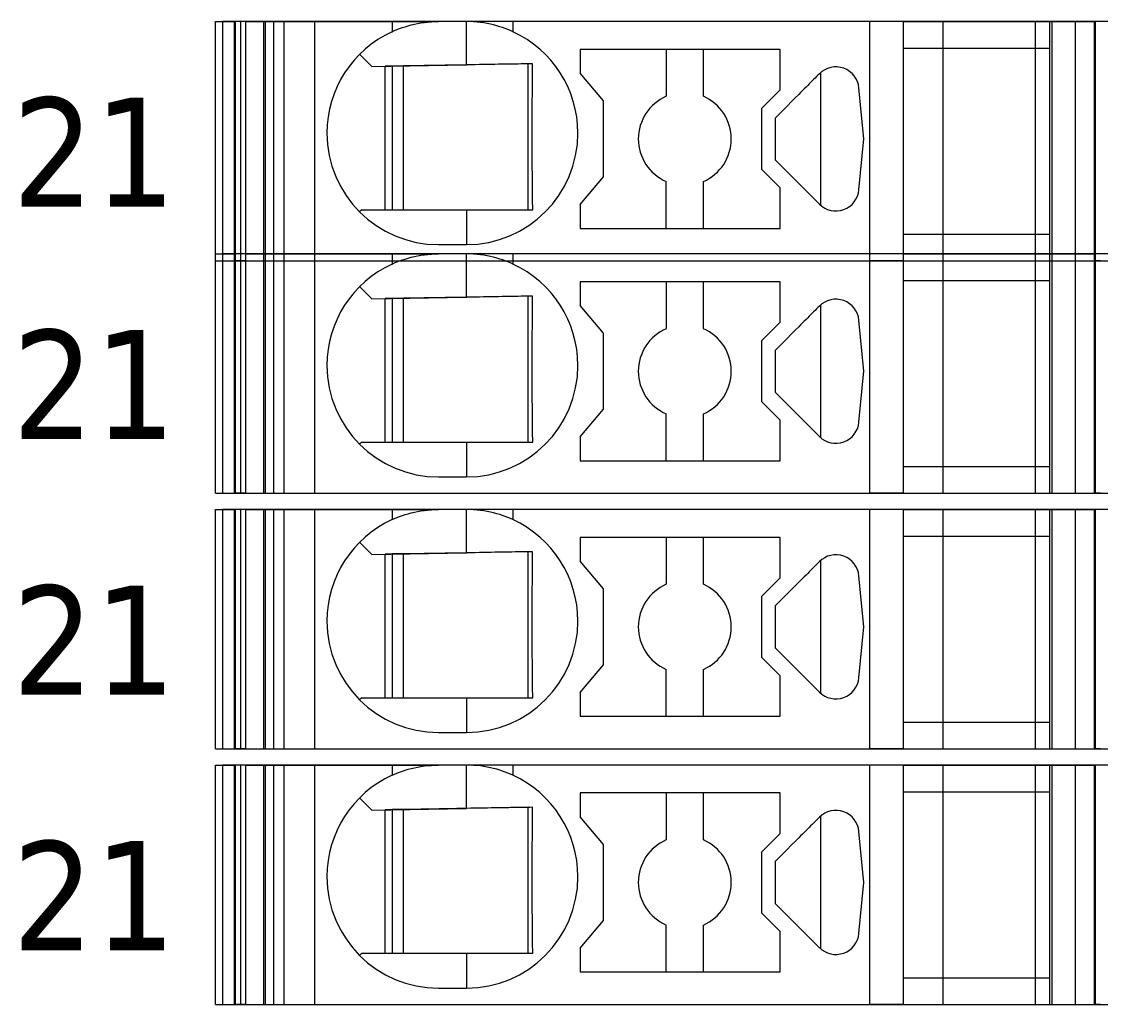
# Model space of a CAD drawing. Header units: millimetres. Extents: x 0 to 1680, y 0 to 1188.
# Drawn here: x 836.68 to 859.89, y 385.35 to 406.5 of the extents above; entities that cross this region are included whole.
import ezdxf
from ezdxf.enums import TextEntityAlignment as Align

# ---------------------------------------------------------------- set-up
doc = ezdxf.new("R2010")
doc.units = ezdxf.units.MM
for name, color, linetype, lineweight in [('EPLAN309', 5, 'Continuous', 5), ('EPLAN493', 5, 'Continuous', 5), ('MAIN-1', 7, 'Continuous', 5), ('MAIN-2', 7, 'Continuous', 5)]:
    doc.layers.add(name, color=color, linetype=linetype, lineweight=lineweight)
doc.styles.add('Tahoma', font='')
doc.styles.get('Tahoma').set_extended_font_data('Tahoma')

# ---------------------------------------------------------------- blocks, each defined once
blk = doc.blocks.new('EPLSYM_LibrarySPECIAL_Symbol12_Variant0_Placement8')
at = {"layer": 'EPLAN309', "lineweight": 13, "ltscale": 16}
blk.add_lwpolyline([(0, -5.15), (68.15, -5.15), (68.15, 0), (0, 0)], close=True, dxfattribs=at)
at = {"layer": 'EPLAN493', "color": 5, "style": 'Tahoma'}
blk.add_attdef('17_20450', text='', height=2.3478, dxfattribs=at).set_placement((0, -21.83478), align=Align.MIDDLE_RIGHT)
blk = doc.blocks.new('EPLSYM_LibrarySPECIAL_Symbol12_Variant0_Placement8_1')
at = {"layer": 'EPLAN309', "lineweight": 13, "ltscale": 16}
blk.add_lwpolyline([(0, -5.15), (68.15, -5.15), (68.15, 0), (0, 0)], close=True, dxfattribs=at)
at = {"layer": 'EPLAN493', "color": 5, "style": 'Tahoma'}
blk.add_attdef('17_20450', text='', height=2.3478, dxfattribs=at).set_placement((0, -21.83478), align=Align.MIDDLE_RIGHT)
blk = doc.blocks.new('EPLSYM_LibrarySPECIAL_Symbol12_Variant0_Placement8_2')
at = {"layer": 'EPLAN309', "lineweight": 13, "ltscale": 16}
blk.add_lwpolyline([(0, -5.15), (68.15, -5.15), (68.15, 0), (0, 0)], close=True, dxfattribs=at)
at = {"layer": 'EPLAN493', "color": 5, "style": 'Tahoma'}
blk.add_attdef('17_20450', text='', height=2.3478, dxfattribs=at).set_placement((0, -21.83478), align=Align.MIDDLE_RIGHT)
blk = doc.blocks.new('EPLSYM_LibrarySPECIAL_Symbol12_Variant0_Placement8_30')
at = {"layer": 'EPLAN309', "lineweight": 13, "ltscale": 16}
blk.add_lwpolyline([(0, -5.15), (68.15, -5.15), (68.15, 0), (0, 0)], close=True, dxfattribs=at)
at = {"layer": 'EPLAN493', "color": 5, "style": 'Tahoma'}
blk.add_attdef('17_20450', text='', height=2.3478, dxfattribs=at).set_placement((0, -21.83478), align=Align.MIDDLE_RIGHT)

msp = doc.modelspace()

# ---------------------------------------------------------------- linework, layer by layer
at = {"layer": 'MAIN-1'}
for p, q in [((840.85, 406.5), (841.284, 406.5)), ((840.85, 401.35), (840.85, 406.5)), ((841.393, 406.5), (841.284, 406.5)), ((841.284, 401.35), (841.284, 406.5)), ((841.501, 406.5), (841.393, 406.5)), ((841.393, 401.35), (841.393, 406.5)), ((841.501, 406.5), (844.65, 406.5)), ((841.501, 401.35), (841.501, 406.5)), ((844.65, 406.5), (845.65, 406.5)), ((844.65, 406.5), (844.65, 406.282)), ((845.421, 406.489), (845.497, 406.495)), ((845.497, 406.495), (845.573, 406.499)), ((845.573, 406.499), (845.65, 406.5)), ((846.25, 406.5), (845.65, 406.5)), ((846.327, 406.499), (846.25, 406.5)), ((847.25, 406.5), (846.25, 406.5)), ((846.25, 405.568), (846.25, 406.5)), ((846.403, 406.495), (846.327, 406.499)), ((846.479, 406.489), (846.403, 406.495)), ((854.932, 406.5), (847.25, 406.5)), ((847.25, 406.5), (847.25, 406.282)), ((855.65, 406.5), (854.932, 406.5)), ((854.932, 401.35), (854.932, 406.5)), ((855.65, 406.5), (858.8, 406.5)), ((855.65, 406.5), (855.65, 401.35)), ((858.8, 406.5), (859.35, 406.5)), ((858.8, 406.5), (858.8, 401.35)), ((859.35, 406.5), (859.784, 406.5)), ((859.35, 406.5), (859.35, 401.35)), ((859.893, 406.5), (859.784, 406.5)), ((859.784, 401.35), (859.784, 406.5)), ((844.65, 406.282), (844.702, 406.305)), ((844.702, 406.305), (844.756, 406.327)), ((844.756, 406.327), (844.813, 406.349)), ((844.813, 406.349), (844.872, 406.37)), ((844.872, 406.37), (844.933, 406.39)), ((844.933, 406.39), (844.997, 406.409)), ((844.997, 406.409), (845.063, 406.427)), ((845.063, 406.427), (845.131, 406.443)), ((845.131, 406.443), (845.201, 406.458)), ((845.201, 406.458), (845.272, 406.47)), ((845.272, 406.47), (845.346, 406.481)), ((845.346, 406.481), (845.421, 406.489)), ((846.554, 406.481), (846.479, 406.489)), ((846.628, 406.47), (846.554, 406.481)), ((846.699, 406.458), (846.628, 406.47)), ((846.769, 406.443), (846.699, 406.458)), ((846.837, 406.427), (846.769, 406.443)), ((846.903, 406.409), (846.837, 406.427)), ((846.967, 406.39), (846.903, 406.409)), ((847.028, 406.37), (846.967, 406.39)), ((847.087, 406.349), (847.028, 406.37)), ((847.144, 406.327), (847.087, 406.349)), ((847.198, 406.305), (847.144, 406.327)), ((847.25, 406.282), (847.198, 406.305)), ((843.953, 405.797), (844.217, 405.533)), ((848.7, 405.9), (848.7, 405.389)), ((853, 405.9), (848.7, 405.9)), ((850.55, 405.9), (850.55, 404.892)), ((851.35, 404.892), (851.35, 405.9)), ((853, 405.029), (853, 405.9)), ((855.65, 405.925), (858.8, 405.925)), ((844.217, 405.533), (846.25, 405.568)), ((846.345, 405.57), (846.25, 405.568)), ((846.438, 405.571), (846.345, 405.57)), ((846.53, 405.573), (846.438, 405.571)), ((846.618, 405.575), (846.53, 405.573)), ((846.703, 405.576), (846.618, 405.575)), ((846.786, 405.577), (846.703, 405.576)), ((846.865, 405.579), (846.786, 405.577)), ((846.943, 405.58), (846.865, 405.579)), ((847.017, 405.581), (846.943, 405.58)), ((847.09, 405.582), (847.017, 405.581)), ((847.16, 405.584), (847.09, 405.582)), ((847.229, 405.585), (847.16, 405.584)), ((847.297, 405.586), (847.229, 405.585)), ((847.363, 405.587), (847.297, 405.586)), ((847.428, 405.588), (847.363, 405.587)), ((847.491, 405.589), (847.428, 405.588)), ((847.554, 405.59), (847.491, 405.589)), ((847.615, 405.591), (847.554, 405.59)), ((847.579, 402.45), (847.579, 405.591)), ((847.676, 405.592), (847.615, 405.591)), ((847.676, 405.522), (847.676, 405.592)), ((844.5, 402.45), (844.5, 405.538)), ((844.65, 405.54), (844.65, 402.45)), ((844.9, 402.45), (844.9, 405.545)), ((847.673, 405.303), (847.674, 405.377)), ((847.674, 405.377), (847.675, 405.45)), ((847.675, 405.45), (847.676, 405.522)), ((849.2, 404.793), (848.7, 405.389)), ((853.815, 405.347), (853.784, 405.316)), ((853.846, 405.379), (853.815, 405.347)), ((853.867, 405.398), (853.867, 402.552)), ((847.671, 405.07), (847.672, 405.149)), ((847.672, 405.149), (847.673, 405.227)), ((847.673, 405.227), (847.673, 405.303)), ((853.594, 405.126), (853.558, 405.09)), ((853.627, 405.159), (853.594, 405.126)), ((853.658, 405.191), (853.627, 405.159)), ((853.69, 405.222), (853.658, 405.191)), ((853.721, 405.253), (853.69, 405.222)), ((853.752, 405.285), (853.721, 405.253)), ((853.784, 405.316), (853.752, 405.285)), ((847.669, 404.817), (847.67, 404.904)), ((847.67, 404.988), (847.671, 405.07)), ((847.67, 404.904), (847.67, 404.988)), ((852.6, 404.629), (853, 405.029)), ((853.402, 404.934), (853.323, 404.856)), ((853.443, 404.975), (853.402, 404.934)), ((853.483, 405.015), (853.443, 404.975)), ((853.521, 405.053), (853.483, 405.015)), ((853.558, 405.09), (853.521, 405.053)), ((854.802, 403.975), (854.698, 405.072)), ((847.668, 404.632), (847.669, 404.726)), ((847.669, 404.726), (847.669, 404.817)), ((849.2, 403.157), (849.2, 404.793)), ((853.158, 404.69), (853.072, 404.604)), ((853.242, 404.774), (853.158, 404.69)), ((853.323, 404.856), (853.242, 404.774)), ((847.667, 404.431), (847.668, 404.534)), ((847.667, 404.324), (847.667, 404.431)), ((847.668, 404.534), (847.668, 404.632)), ((852.6, 404.629), (852.6, 403.321)), ((852.986, 404.518), (852.9, 404.432)), ((852.9, 404.302), (852.9, 404.432)), ((853.072, 404.604), (852.986, 404.518)), ((847.667, 404.213), (847.667, 404.324)), ((847.667, 404.1), (847.667, 404.213)), ((852.9, 404.171), (852.9, 404.302)), ((847.667, 403.979), (847.667, 404.1)), ((847.667, 403.861), (847.667, 403.979)), ((852.9, 404.04), (852.9, 404.171)), ((852.9, 403.91), (852.9, 404.04)), ((854.698, 402.878), (854.802, 403.975)), ((847.667, 403.747), (847.667, 403.861)), ((847.668, 403.638), (847.667, 403.747)), ((852.9, 403.779), (852.9, 403.91)), ((852.9, 403.648), (852.9, 403.779)), ((847.668, 403.534), (847.668, 403.638)), ((847.669, 403.434), (847.668, 403.534)), ((852.9, 403.518), (852.9, 403.648)), ((852.9, 403.518), (853.846, 402.571)), ((847.669, 403.339), (847.669, 403.434)), ((847.67, 403.248), (847.669, 403.339)), ((847.671, 403.159), (847.67, 403.248)), ((853, 402.921), (852.6, 403.321)), ((847.672, 403.073), (847.671, 403.159)), ((847.672, 402.99), (847.672, 403.073)), ((848.7, 402.561), (849.2, 403.157)), ((850.55, 402.05), (850.55, 403.058)), ((851.35, 402.05), (851.35, 403.058)), ((847.673, 402.908), (847.672, 402.99)), ((847.674, 402.829), (847.673, 402.908)), ((847.675, 402.75), (847.674, 402.829)), ((853, 402.05), (853, 402.921)), ((847.676, 402.674), (847.675, 402.75)), ((847.676, 402.598), (847.676, 402.674)), ((847.677, 402.524), (847.676, 402.598)), ((848.7, 402.561), (848.7, 402.05)), ((844, 402.45), (843.953, 402.403)), ((844, 402.45), (846.25, 402.45)), ((846.25, 402.45), (846.342, 402.45)), ((846.25, 402.45), (846.25, 401.7)), ((846.342, 402.45), (846.433, 402.45)), ((846.433, 402.45), (846.523, 402.45)), ((846.523, 402.45), (846.61, 402.45)), ((846.61, 402.45), (846.695, 402.45)), ((846.695, 402.45), (846.778, 402.45)), ((846.778, 402.45), (846.858, 402.45)), ((846.858, 402.45), (846.936, 402.45)), ((846.936, 402.45), (847.011, 402.45)), ((847.011, 402.45), (847.085, 402.45)), ((847.085, 402.45), (847.157, 402.45)), ((847.157, 402.45), (847.226, 402.45)), ((847.226, 402.45), (847.295, 402.45)), ((847.295, 402.45), (847.361, 402.45)), ((847.361, 402.45), (847.427, 402.45)), ((847.427, 402.45), (847.491, 402.45)), ((847.491, 402.45), (847.555, 402.45)), ((847.555, 402.45), (847.617, 402.45)), ((847.617, 402.45), (847.678, 402.45)), ((847.678, 402.45), (847.677, 402.524)), ((848.7, 402.05), (853, 402.05)), ((855.65, 401.925), (858.8, 401.925)), ((845.65, 401.7), (846.25, 401.7)), ((840.85, 401.5), (841.284, 401.5)), ((840.85, 396.35), (840.85, 401.5)), ((841.393, 401.5), (841.284, 401.5)), ((841.284, 396.35), (841.284, 401.5)), ((841.501, 401.5), (841.393, 401.5)), ((841.393, 396.35), (841.393, 401.5)), ((841.501, 401.5), (844.65, 401.5)), ((841.501, 396.35), (841.501, 401.5)), ((844.65, 401.5), (845.65, 401.5)), ((844.65, 401.5), (844.65, 401.282)), ((844.872, 401.37), (844.933, 401.39)), ((844.933, 401.39), (844.997, 401.409)), ((844.997, 401.409), (845.063, 401.427)), ((845.063, 401.427), (845.131, 401.443)), ((845.131, 401.443), (845.201, 401.458)), ((845.201, 401.458), (845.272, 401.47)), ((845.272, 401.47), (845.346, 401.481)), ((845.346, 401.481), (845.421, 401.489)), ((845.421, 401.489), (845.497, 401.495)), ((845.497, 401.495), (845.573, 401.499)), ((845.573, 401.499), (845.65, 401.5)), ((846.25, 401.5), (845.65, 401.5)), ((846.327, 401.499), (846.25, 401.5)), ((847.25, 401.5), (846.25, 401.5)), ((846.25, 400.568), (846.25, 401.5)), ((846.403, 401.495), (846.327, 401.499)), ((846.479, 401.489), (846.403, 401.495)), ((846.554, 401.481), (846.479, 401.489)), ((846.628, 401.47), (846.554, 401.481)), ((846.699, 401.458), (846.628, 401.47)), ((846.769, 401.443), (846.699, 401.458)), ((846.837, 401.427), (846.769, 401.443)), ((846.903, 401.409), (846.837, 401.427)), ((846.967, 401.39), (846.903, 401.409)), ((847.028, 401.37), (846.967, 401.39)), ((854.932, 401.5), (847.25, 401.5)), ((847.25, 401.5), (847.25, 401.282)), ((855.65, 401.5), (854.932, 401.5)), ((854.932, 396.35), (854.932, 401.5)), ((855.65, 401.5), (858.8, 401.5)), ((855.65, 401.5), (855.65, 396.35)), ((858.8, 401.5), (859.35, 401.5)), ((858.8, 401.5), (858.8, 396.35)), ((859.35, 401.5), (859.784, 401.5)), ((859.35, 401.5), (859.35, 396.35)), ((859.893, 401.5), (859.784, 401.5)), ((859.784, 396.35), (859.784, 401.5)), ((840.85, 401.35), (841.284, 401.35)), ((841.393, 401.35), (841.284, 401.35)), ((841.501, 401.35), (841.393, 401.35)), ((841.501, 401.35), (854.932, 401.35)), ((844.65, 401.282), (844.702, 401.305)), ((844.702, 401.305), (844.756, 401.327)), ((844.756, 401.327), (844.813, 401.349)), ((844.813, 401.349), (844.872, 401.37)), ((847.087, 401.349), (847.028, 401.37)), ((847.144, 401.327), (847.087, 401.349)), ((847.198, 401.305), (847.144, 401.327)), ((847.25, 401.282), (847.198, 401.305)), ((855.65, 401.35), (854.932, 401.35)), ((855.65, 401.35), (858.8, 401.35)), ((858.8, 401.35), (859.35, 401.35)), ((859.35, 401.35), (859.784, 401.35)), ((859.893, 401.35), (859.784, 401.35)), ((855.65, 400.925), (858.8, 400.925)), ((843.953, 400.797), (844.217, 400.533)), ((848.7, 400.9), (848.7, 400.389)), ((853, 400.9), (848.7, 400.9)), ((850.55, 400.9), (850.55, 399.892)), ((851.35, 399.892), (851.35, 400.9)), ((853, 400.029), (853, 400.9)), ((844.217, 400.533), (846.25, 400.568)), ((844.5, 397.45), (844.5, 400.538)), ((844.65, 400.54), (844.65, 397.45)), ((844.9, 397.45), (844.9, 400.545)), ((846.345, 400.57), (846.25, 400.568)), ((846.438, 400.571), (846.345, 400.57)), ((846.53, 400.573), (846.438, 400.571)), ((846.618, 400.575), (846.53, 400.573)), ((846.703, 400.576), (846.618, 400.575)), ((846.786, 400.577), (846.703, 400.576)), ((846.865, 400.579), (846.786, 400.577)), ((846.943, 400.58), (846.865, 400.579)), ((847.017, 400.581), (846.943, 400.58)), ((847.09, 400.582), (847.017, 400.581)), ((847.16, 400.584), (847.09, 400.582)), ((847.229, 400.585), (847.16, 400.584)), ((847.297, 400.586), (847.229, 400.585)), ((847.363, 400.587), (847.297, 400.586)), ((847.428, 400.588), (847.363, 400.587)), ((847.491, 400.589), (847.428, 400.588)), ((847.554, 400.59), (847.491, 400.589)), ((847.615, 400.591), (847.554, 400.59)), ((847.579, 397.45), (847.579, 400.591)), ((847.676, 400.592), (847.615, 400.591)), ((847.675, 400.45), (847.676, 400.522)), ((847.676, 400.522), (847.676, 400.592)), ((847.672, 400.149), (847.673, 400.227)), ((847.673, 400.303), (847.674, 400.377)), ((847.673, 400.227), (847.673, 400.303)), ((847.674, 400.377), (847.675, 400.45)), ((849.2, 399.793), (848.7, 400.389)), ((853.721, 400.253), (853.69, 400.222)), ((853.752, 400.285), (853.721, 400.253)), ((853.784, 400.316), (853.752, 400.285)), ((853.815, 400.347), (853.784, 400.316)), ((853.846, 400.379), (853.815, 400.347)), ((853.867, 400.398), (853.867, 397.552)), ((847.67, 399.988), (847.671, 400.07)), ((847.671, 400.07), (847.672, 400.149)), ((852.6, 399.629), (853, 400.029)), ((853.483, 400.015), (853.443, 399.975)), ((853.521, 400.053), (853.483, 400.015)), ((853.558, 400.09), (853.521, 400.053)), ((853.594, 400.126), (853.558, 400.09)), ((853.627, 400.159), (853.594, 400.126)), ((853.658, 400.191), (853.627, 400.159)), ((853.69, 400.222), (853.658, 400.191)), ((854.802, 398.975), (854.698, 400.072)), ((847.669, 399.817), (847.67, 399.904)), ((847.669, 399.726), (847.669, 399.817)), ((847.67, 399.904), (847.67, 399.988)), ((849.2, 398.157), (849.2, 399.793)), ((853.242, 399.774), (853.158, 399.69)), ((853.323, 399.856), (853.242, 399.774)), ((853.402, 399.934), (853.323, 399.856)), ((853.443, 399.975), (853.402, 399.934)), ((847.667, 399.431), (847.668, 399.534)), ((847.668, 399.632), (847.669, 399.726)), ((847.668, 399.534), (847.668, 399.632)), ((852.6, 399.629), (852.6, 398.321)), ((853.072, 399.604), (852.986, 399.518)), ((853.158, 399.69), (853.072, 399.604)), ((847.667, 399.324), (847.667, 399.431)), ((847.667, 399.213), (847.667, 399.324)), ((852.986, 399.518), (852.9, 399.432)), ((852.9, 399.302), (852.9, 399.432)), ((852.9, 399.171), (852.9, 399.302)), ((847.667, 399.1), (847.667, 399.213)), ((847.667, 398.979), (847.667, 399.1)), ((852.9, 399.04), (852.9, 399.171)), ((847.667, 398.861), (847.667, 398.979)), ((847.667, 398.747), (847.667, 398.861)), ((852.9, 398.91), (852.9, 399.04)), ((852.9, 398.779), (852.9, 398.91)), ((854.698, 397.878), (854.802, 398.975)), ((847.668, 398.638), (847.667, 398.747)), ((847.668, 398.534), (847.668, 398.638)), ((852.9, 398.648), (852.9, 398.779)), ((852.9, 398.518), (852.9, 398.648)), ((847.669, 398.434), (847.668, 398.534)), ((847.669, 398.339), (847.669, 398.434)), ((852.9, 398.518), (853.846, 397.571)), ((847.67, 398.248), (847.669, 398.339)), ((847.671, 398.159), (847.67, 398.248)), ((847.672, 398.073), (847.671, 398.159)), ((848.7, 397.561), (849.2, 398.157)), ((853, 397.921), (852.6, 398.321)), ((847.672, 397.99), (847.672, 398.073)), ((847.673, 397.908), (847.672, 397.99)), ((847.674, 397.829), (847.673, 397.908)), ((850.55, 397.05), (850.55, 398.058)), ((851.35, 397.05), (851.35, 398.058)), ((853, 397.05), (853, 397.921)), ((847.675, 397.75), (847.674, 397.829)), ((847.676, 397.674), (847.675, 397.75)), ((847.676, 397.598), (847.676, 397.674)), ((844, 397.45), (843.953, 397.403)), ((844, 397.45), (846.25, 397.45)), ((846.25, 397.45), (846.342, 397.45)), ((846.25, 397.45), (846.25, 396.7)), ((846.342, 397.45), (846.433, 397.45)), ((846.433, 397.45), (846.523, 397.45)), ((846.523, 397.45), (846.61, 397.45)), ((846.61, 397.45), (846.695, 397.45)), ((846.695, 397.45), (846.778, 397.45)), ((846.778, 397.45), (846.858, 397.45)), ((846.858, 397.45), (846.936, 397.45)), ((846.936, 397.45), (847.011, 397.45)), ((847.011, 397.45), (847.085, 397.45)), ((847.085, 397.45), (847.157, 397.45)), ((847.157, 397.45), (847.226, 397.45)), ((847.226, 397.45), (847.295, 397.45)), ((847.295, 397.45), (847.361, 397.45)), ((847.361, 397.45), (847.427, 397.45)), ((847.427, 397.45), (847.491, 397.45)), ((847.491, 397.45), (847.555, 397.45)), ((847.555, 397.45), (847.617, 397.45)), ((847.617, 397.45), (847.678, 397.45)), ((847.677, 397.524), (847.676, 397.598)), ((847.678, 397.45), (847.677, 397.524)), ((848.7, 397.561), (848.7, 397.05)), ((848.7, 397.05), (853, 397.05)), ((855.65, 396.925), (858.8, 396.925)), ((845.65, 396.7), (846.25, 396.7)), ((840.85, 396.35), (841.284, 396.35)), ((841.393, 396.35), (841.284, 396.35)), ((841.501, 396.35), (841.393, 396.35)), ((841.501, 396.35), (854.932, 396.35)), ((855.65, 396.35), (854.932, 396.35)), ((855.65, 396.35), (858.8, 396.35)), ((858.8, 396.35), (859.35, 396.35)), ((859.35, 396.35), (859.784, 396.35)), ((859.893, 396.35), (859.784, 396.35)), ((840.85, 396), (841.284, 396)), ((840.85, 390.85), (840.85, 396)), ((841.393, 396), (841.284, 396)), ((841.284, 390.85), (841.284, 396)), ((841.501, 396), (841.393, 396)), ((841.393, 390.85), (841.393, 396)), ((841.501, 396), (844.65, 396)), ((841.501, 390.85), (841.501, 396)), ((844.65, 396), (845.65, 396)), ((844.65, 396), (844.65, 395.782)), ((844.702, 395.805), (844.756, 395.827)), ((844.756, 395.827), (844.813, 395.849)), ((844.813, 395.849), (844.872, 395.87)), ((844.872, 395.87), (844.933, 395.89)), ((844.933, 395.89), (844.997, 395.909)), ((844.997, 395.909), (845.063, 395.927)), ((845.063, 395.927), (845.131, 395.943)), ((845.131, 395.943), (845.201, 395.958)), ((845.201, 395.958), (845.272, 395.97)), ((845.272, 395.97), (845.346, 395.981)), ((845.346, 395.981), (845.421, 395.989)), ((845.421, 395.989), (845.497, 395.995)), ((845.497, 395.995), (845.573, 395.999)), ((845.573, 395.999), (845.65, 396)), ((846.25, 396), (845.65, 396)), ((846.327, 395.999), (846.25, 396)), ((847.25, 396), (846.25, 396)), ((846.25, 395.068), (846.25, 396)), ((846.403, 395.995), (846.327, 395.999)), ((846.479, 395.989), (846.403, 395.995)), ((846.554, 395.981), (846.479, 395.989)), ((846.628, 395.97), (846.554, 395.981)), ((846.699, 395.958), (846.628, 395.97)), ((846.769, 395.943), (846.699, 395.958)), ((846.837, 395.927), (846.769, 395.943)), ((846.903, 395.909), (846.837, 395.927)), ((846.967, 395.89), (846.903, 395.909)), ((847.028, 395.87), (846.967, 395.89)), ((847.087, 395.849), (847.028, 395.87)), ((847.144, 395.827), (847.087, 395.849)), ((847.198, 395.805), (847.144, 395.827)), ((854.932, 396), (847.25, 396)), ((847.25, 396), (847.25, 395.782)), ((855.65, 396), (854.932, 396)), ((854.932, 390.85), (854.932, 396)), ((855.65, 396), (858.8, 396)), ((855.65, 396), (855.65, 390.85)), ((858.8, 396), (859.35, 396)), ((858.8, 396), (858.8, 390.85)), ((859.35, 396), (859.784, 396)), ((859.35, 396), (859.35, 390.85)), ((859.893, 396), (859.784, 396)), ((859.784, 390.85), (859.784, 396)), ((844.65, 395.782), (844.702, 395.805)), ((847.25, 395.782), (847.198, 395.805)), ((848.7, 395.4), (848.7, 394.889)), ((853, 395.4), (848.7, 395.4)), ((850.55, 395.4), (850.55, 394.392)), ((851.35, 394.392), (851.35, 395.4)), ((853, 394.529), (853, 395.4)), ((855.65, 395.425), (858.8, 395.425)), ((843.953, 395.297), (844.217, 395.033)), ((844.217, 395.033), (846.25, 395.068)), ((844.5, 391.95), (844.5, 395.038)), ((844.65, 395.04), (844.65, 391.95)), ((844.9, 391.95), (844.9, 395.045)), ((846.345, 395.07), (846.25, 395.068)), ((846.438, 395.071), (846.345, 395.07)), ((846.53, 395.073), (846.438, 395.071)), ((846.618, 395.075), (846.53, 395.073)), ((846.703, 395.076), (846.618, 395.075)), ((846.786, 395.077), (846.703, 395.076)), ((846.865, 395.079), (846.786, 395.077)), ((846.943, 395.08), (846.865, 395.079)), ((847.017, 395.081), (846.943, 395.08)), ((847.09, 395.082), (847.017, 395.081)), ((847.16, 395.084), (847.09, 395.082)), ((847.229, 395.085), (847.16, 395.084)), ((847.297, 395.086), (847.229, 395.085)), ((847.363, 395.087), (847.297, 395.086)), ((847.428, 395.088), (847.363, 395.087)), ((847.491, 395.089), (847.428, 395.088)), ((847.554, 395.09), (847.491, 395.089)), ((847.615, 395.091), (847.554, 395.09)), ((847.579, 391.95), (847.579, 395.091)), ((847.676, 395.092), (847.615, 395.091)), ((847.674, 394.877), (847.675, 394.95)), ((847.675, 394.95), (847.676, 395.022)), ((847.676, 395.022), (847.676, 395.092)), ((849.2, 394.293), (848.7, 394.889)), ((853.867, 394.898), (853.867, 392.052)), ((847.672, 394.649), (847.673, 394.727)), ((847.673, 394.803), (847.674, 394.877)), ((847.673, 394.727), (847.673, 394.803)), ((853.627, 394.659), (853.594, 394.626)), ((853.658, 394.691), (853.627, 394.659)), ((853.69, 394.722), (853.658, 394.691)), ((853.721, 394.753), (853.69, 394.722)), ((853.752, 394.785), (853.721, 394.753)), ((853.784, 394.816), (853.752, 394.785)), ((853.815, 394.847), (853.784, 394.816)), ((853.846, 394.879), (853.815, 394.847)), ((847.67, 394.488), (847.671, 394.57)), ((847.67, 394.404), (847.67, 394.488)), ((847.671, 394.57), (847.672, 394.649)), ((852.6, 394.129), (853, 394.529)), ((853.402, 394.434), (853.323, 394.356)), ((853.443, 394.475), (853.402, 394.434)), ((853.483, 394.515), (853.443, 394.475)), ((853.521, 394.553), (853.483, 394.515)), ((853.558, 394.59), (853.521, 394.553)), ((853.594, 394.626), (853.558, 394.59)), ((854.802, 393.475), (854.698, 394.572)), ((847.668, 394.132), (847.669, 394.226)), ((847.669, 394.317), (847.67, 394.404)), ((847.669, 394.226), (847.669, 394.317)), ((849.2, 392.657), (849.2, 394.293)), ((853.158, 394.19), (853.072, 394.104)), ((853.242, 394.274), (853.158, 394.19)), ((853.323, 394.356), (853.242, 394.274)), ((847.667, 393.931), (847.668, 394.034)), ((847.668, 394.034), (847.668, 394.132)), ((852.6, 394.129), (852.6, 392.821)), ((852.986, 394.018), (852.9, 393.932)), ((853.072, 394.104), (852.986, 394.018)), ((847.667, 393.824), (847.667, 393.931)), ((847.667, 393.713), (847.667, 393.824)), ((852.9, 393.802), (852.9, 393.932)), ((852.9, 393.671), (852.9, 393.802)), ((847.667, 393.6), (847.667, 393.713)), ((847.667, 393.479), (847.667, 393.6)), ((852.9, 393.54), (852.9, 393.671)), ((852.9, 393.41), (852.9, 393.54)), ((847.667, 393.361), (847.667, 393.479)), ((847.667, 393.247), (847.667, 393.361)), ((852.9, 393.279), (852.9, 393.41)), ((852.9, 393.148), (852.9, 393.279)), ((854.698, 392.378), (854.802, 393.475)), ((847.668, 393.138), (847.667, 393.247)), ((847.668, 393.034), (847.668, 393.138)), ((847.669, 392.934), (847.668, 393.034)), ((852.9, 393.018), (852.9, 393.148)), ((847.669, 392.839), (847.669, 392.934)), ((847.67, 392.748), (847.669, 392.839)), ((853, 392.421), (852.6, 392.821)), ((852.9, 393.018), (853.846, 392.071)), ((847.671, 392.659), (847.67, 392.748)), ((847.672, 392.573), (847.671, 392.659)), ((847.672, 392.49), (847.672, 392.573)), ((848.7, 392.061), (849.2, 392.657)), ((847.673, 392.408), (847.672, 392.49)), ((847.674, 392.329), (847.673, 392.408)), ((850.55, 391.55), (850.55, 392.558)), ((851.35, 391.55), (851.35, 392.558)), ((853, 391.55), (853, 392.421)), ((847.675, 392.25), (847.674, 392.329)), ((847.676, 392.174), (847.675, 392.25)), ((847.676, 392.098), (847.676, 392.174)), ((844, 391.95), (843.953, 391.903)), ((844, 391.95), (846.25, 391.95)), ((846.25, 391.95), (846.342, 391.95)), ((846.25, 391.95), (846.25, 391.2)), ((846.342, 391.95), (846.433, 391.95)), ((846.433, 391.95), (846.523, 391.95)), ((846.523, 391.95), (846.61, 391.95)), ((846.61, 391.95), (846.695, 391.95)), ((846.695, 391.95), (846.778, 391.95)), ((846.778, 391.95), (846.858, 391.95)), ((846.858, 391.95), (846.936, 391.95)), ((846.936, 391.95), (847.011, 391.95)), ((847.011, 391.95), (847.085, 391.95)), ((847.085, 391.95), (847.157, 391.95)), ((847.157, 391.95), (847.226, 391.95)), ((847.226, 391.95), (847.295, 391.95)), ((847.295, 391.95), (847.361, 391.95)), ((847.361, 391.95), (847.427, 391.95)), ((847.427, 391.95), (847.491, 391.95)), ((847.491, 391.95), (847.555, 391.95)), ((847.555, 391.95), (847.617, 391.95)), ((847.617, 391.95), (847.678, 391.95)), ((847.677, 392.024), (847.676, 392.098)), ((847.678, 391.95), (847.677, 392.024)), ((848.7, 392.061), (848.7, 391.55)), ((848.7, 391.55), (853, 391.55)), ((855.65, 391.425), (858.8, 391.425)), ((845.65, 391.2), (846.25, 391.2)), ((840.85, 390.85), (841.284, 390.85)), ((841.393, 390.85), (841.284, 390.85)), ((841.501, 390.85), (841.393, 390.85)), ((841.501, 390.85), (854.932, 390.85)), ((855.65, 390.85), (854.932, 390.85)), ((855.65, 390.85), (858.8, 390.85)), ((858.8, 390.85), (859.35, 390.85)), ((859.35, 390.85), (859.784, 390.85)), ((859.893, 390.85), (859.784, 390.85)), ((840.85, 390.5), (841.284, 390.5)), ((840.85, 385.35), (840.85, 390.5)), ((841.393, 390.5), (841.284, 390.5)), ((841.284, 385.35), (841.284, 390.5)), ((841.501, 390.5), (841.393, 390.5)), ((841.393, 385.35), (841.393, 390.5)), ((841.501, 390.5), (844.65, 390.5)), ((841.501, 385.35), (841.501, 390.5)), ((844.65, 390.5), (845.65, 390.5)), ((844.65, 390.5), (844.65, 390.282)), ((845.272, 390.47), (845.346, 390.481)), ((845.346, 390.481), (845.421, 390.489)), ((845.421, 390.489), (845.497, 390.495)), ((845.497, 390.495), (845.573, 390.499)), ((845.573, 390.499), (845.65, 390.5)), ((846.25, 390.5), (845.65, 390.5)), ((846.327, 390.499), (846.25, 390.5)), ((847.25, 390.5), (846.25, 390.5)), ((846.25, 389.568), (846.25, 390.5)), ((846.403, 390.495), (846.327, 390.499)), ((846.479, 390.489), (846.403, 390.495)), ((846.554, 390.481), (846.479, 390.489)), ((846.628, 390.47), (846.554, 390.481)), ((854.932, 390.5), (847.25, 390.5)), ((847.25, 390.5), (847.25, 390.282)), ((855.65, 390.5), (854.932, 390.5)), ((854.932, 385.35), (854.932, 390.5)), ((855.65, 390.5), (858.8, 390.5)), ((855.65, 390.5), (855.65, 385.35)), ((858.8, 390.5), (859.35, 390.5)), ((858.8, 390.5), (858.8, 385.35)), ((859.35, 390.5), (859.784, 390.5)), ((859.35, 390.5), (859.35, 385.35)), ((859.893, 390.5), (859.784, 390.5)), ((859.784, 385.35), (859.784, 390.5)), ((844.65, 390.282), (844.702, 390.305)), ((844.702, 390.305), (844.756, 390.327)), ((844.756, 390.327), (844.813, 390.349)), ((844.813, 390.349), (844.872, 390.37)), ((844.872, 390.37), (844.933, 390.39)), ((844.933, 390.39), (844.997, 390.409)), ((844.997, 390.409), (845.063, 390.427)), ((845.063, 390.427), (845.131, 390.443)), ((845.131, 390.443), (845.201, 390.458)), ((845.201, 390.458), (845.272, 390.47)), ((846.699, 390.458), (846.628, 390.47)), ((846.769, 390.443), (846.699, 390.458)), ((846.837, 390.427), (846.769, 390.443)), ((846.903, 390.409), (846.837, 390.427)), ((846.967, 390.39), (846.903, 390.409)), ((847.028, 390.37), (846.967, 390.39)), ((847.087, 390.349), (847.028, 390.37)), ((847.144, 390.327), (847.087, 390.349)), ((847.198, 390.305), (847.144, 390.327)), ((847.25, 390.282), (847.198, 390.305)), ((843.953, 389.797), (844.217, 389.533)), ((848.7, 389.9), (848.7, 389.389)), ((853, 389.9), (848.7, 389.9)), ((850.55, 389.9), (850.55, 388.892)), ((851.35, 388.892), (851.35, 389.9)), ((853, 389.029), (853, 389.9)), ((855.65, 389.925), (858.8, 389.925)), ((844.217, 389.533), (846.25, 389.568)), ((846.345, 389.57), (846.25, 389.568)), ((846.438, 389.571), (846.345, 389.57)), ((846.53, 389.573), (846.438, 389.571)), ((846.618, 389.575), (846.53, 389.573)), ((846.703, 389.576), (846.618, 389.575)), ((846.786, 389.577), (846.703, 389.576)), ((846.865, 389.579), (846.786, 389.577)), ((846.943, 389.58), (846.865, 389.579)), ((847.017, 389.581), (846.943, 389.58)), ((847.09, 389.582), (847.017, 389.581)), ((847.16, 389.584), (847.09, 389.582)), ((847.229, 389.585), (847.16, 389.584)), ((847.297, 389.586), (847.229, 389.585)), ((847.363, 389.587), (847.297, 389.586)), ((847.428, 389.588), (847.363, 389.587)), ((847.491, 389.589), (847.428, 389.588)), ((847.554, 389.59), (847.491, 389.589)), ((847.615, 389.591), (847.554, 389.59)), ((847.579, 386.45), (847.579, 389.591)), ((847.676, 389.592), (847.615, 389.591)), ((847.676, 389.522), (847.676, 389.592)), ((844.5, 386.45), (844.5, 389.538)), ((844.65, 389.54), (844.65, 386.45)), ((844.9, 386.45), (844.9, 389.545)), ((847.673, 389.303), (847.674, 389.377)), ((847.674, 389.377), (847.675, 389.45)), ((847.675, 389.45), (847.676, 389.522)), ((849.2, 388.793), (848.7, 389.389)), ((853.784, 389.316), (853.752, 389.285)), ((853.815, 389.347), (853.784, 389.316)), ((853.846, 389.379), (853.815, 389.347)), ((853.867, 389.398), (853.867, 386.552)), ((847.671, 389.07), (847.672, 389.149)), ((847.672, 389.149), (847.673, 389.227)), ((847.673, 389.227), (847.673, 389.303)), ((853.558, 389.09), (853.521, 389.053)), ((853.594, 389.126), (853.558, 389.09)), ((853.627, 389.159), (853.594, 389.126)), ((853.658, 389.191), (853.627, 389.159)), ((853.69, 389.222), (853.658, 389.191)), ((853.721, 389.253), (853.69, 389.222)), ((853.752, 389.285), (853.721, 389.253)), ((847.669, 388.817), (847.67, 388.904)), ((847.67, 388.988), (847.671, 389.07)), ((847.67, 388.904), (847.67, 388.988)), ((852.6, 388.629), (853, 389.029)), ((853.323, 388.856), (853.242, 388.774)), ((853.402, 388.934), (853.323, 388.856)), ((853.443, 388.975), (853.402, 388.934)), ((853.483, 389.015), (853.443, 388.975)), ((853.521, 389.053), (853.483, 389.015)), ((854.802, 387.975), (854.698, 389.072)), ((847.668, 388.632), (847.669, 388.726)), ((847.668, 388.534), (847.668, 388.632)), ((847.669, 388.726), (847.669, 388.817)), ((849.2, 387.157), (849.2, 388.793)), ((852.6, 388.629), (852.6, 387.321)), ((853.158, 388.69), (853.072, 388.604)), ((853.242, 388.774), (853.158, 388.69)), ((847.667, 388.431), (847.668, 388.534)), ((847.667, 388.324), (847.667, 388.431)), ((852.986, 388.518), (852.9, 388.432)), ((852.9, 388.302), (852.9, 388.432)), ((853.072, 388.604), (852.986, 388.518)), ((847.667, 388.213), (847.667, 388.324)), ((847.667, 388.1), (847.667, 388.213)), ((852.9, 388.171), (852.9, 388.302)), ((852.9, 388.04), (852.9, 388.171)), ((847.667, 387.979), (847.667, 388.1)), ((847.667, 387.861), (847.667, 387.979)), ((852.9, 387.91), (852.9, 388.04)), ((854.698, 386.878), (854.802, 387.975)), ((847.667, 387.747), (847.667, 387.861)), ((847.668, 387.638), (847.667, 387.747)), ((852.9, 387.779), (852.9, 387.91)), ((852.9, 387.648), (852.9, 387.779)), ((847.668, 387.534), (847.668, 387.638)), ((847.669, 387.434), (847.668, 387.534)), ((852.9, 387.518), (852.9, 387.648)), ((852.9, 387.518), (853.846, 386.571)), ((847.669, 387.339), (847.669, 387.434)), ((847.67, 387.248), (847.669, 387.339)), ((847.671, 387.159), (847.67, 387.248)), ((853, 386.921), (852.6, 387.321)), ((847.672, 387.073), (847.671, 387.159)), ((847.672, 386.99), (847.672, 387.073)), ((848.7, 386.561), (849.2, 387.157)), ((850.55, 386.05), (850.55, 387.058)), ((851.35, 386.05), (851.35, 387.058)), ((847.673, 386.908), (847.672, 386.99)), ((847.674, 386.829), (847.673, 386.908)), ((847.675, 386.75), (847.674, 386.829)), ((853, 386.05), (853, 386.921)), ((847.676, 386.674), (847.675, 386.75)), ((847.676, 386.598), (847.676, 386.674)), ((847.677, 386.524), (847.676, 386.598)), ((848.7, 386.561), (848.7, 386.05)), ((844, 386.45), (843.953, 386.403)), ((844, 386.45), (846.25, 386.45)), ((846.25, 386.45), (846.342, 386.45)), ((846.25, 386.45), (846.25, 385.7)), ((846.342, 386.45), (846.433, 386.45)), ((846.433, 386.45), (846.523, 386.45)), ((846.523, 386.45), (846.61, 386.45)), ((846.61, 386.45), (846.695, 386.45)), ((846.695, 386.45), (846.778, 386.45)), ((846.778, 386.45), (846.858, 386.45)), ((846.858, 386.45), (846.936, 386.45)), ((846.936, 386.45), (847.011, 386.45)), ((847.011, 386.45), (847.085, 386.45)), ((847.085, 386.45), (847.157, 386.45)), ((847.157, 386.45), (847.226, 386.45)), ((847.226, 386.45), (847.295, 386.45)), ((847.295, 386.45), (847.361, 386.45)), ((847.361, 386.45), (847.427, 386.45)), ((847.427, 386.45), (847.491, 386.45)), ((847.491, 386.45), (847.555, 386.45)), ((847.555, 386.45), (847.617, 386.45)), ((847.617, 386.45), (847.678, 386.45)), ((847.678, 386.45), (847.677, 386.524)), ((848.7, 386.05), (853, 386.05)), ((855.65, 385.925), (858.8, 385.925)), ((845.65, 385.7), (846.25, 385.7)), ((840.85, 385.35), (841.284, 385.35)), ((841.393, 385.35), (841.284, 385.35)), ((841.501, 385.35), (841.393, 385.35)), ((841.501, 385.35), (854.932, 385.35)), ((855.65, 385.35), (854.932, 385.35)), ((855.65, 385.35), (858.8, 385.35)), ((858.8, 385.35), (859.35, 385.35)), ((859.35, 385.35), (859.784, 385.35)), ((859.893, 385.35), (859.784, 385.35))]:
    msp.add_line(p, q, dxfattribs=at)
for centre, radius, start, end in [((845.65, 404.1), 2.4, 114.6244, 180), ((846.25, 404.1), 2.4, 0, 65.3756), ((854.2, 405.025), 0.5, 5.4404, 135), ((850.95, 403.975), 1, 113.5782, 180), ((850.95, 403.975), 1, 0, 66.4218), ((845.65, 404.1), 2.4, 180, 270), ((846.25, 404.1), 2.4, 270, 0), ((850.95, 403.975), 1, 180, 246.4218), ((850.95, 403.975), 1, 293.5782, 0), ((854.2, 402.925), 0.5, 225, 354.5596), ((845.65, 399.1), 2.4, 114.6244, 180), ((846.25, 399.1), 2.4, 0, 65.3756), ((854.2, 400.025), 0.5, 5.4404, 135), ((850.95, 398.975), 1, 113.5782, 180), ((850.95, 398.975), 1, 0, 66.4218), ((845.65, 399.1), 2.4, 180, 270), ((846.25, 399.1), 2.4, 270, 0), ((850.95, 398.975), 1, 180, 246.4218), ((850.95, 398.975), 1, 293.5782, 0), ((854.2, 397.925), 0.5, 225, 354.5596), ((845.65, 393.6), 2.4, 114.6244, 180), ((846.25, 393.6), 2.4, 0, 65.3756), ((854.2, 394.525), 0.5, 5.4404, 135), ((850.95, 393.475), 1, 113.5782, 180), ((850.95, 393.475), 1, 0, 66.4218), ((845.65, 393.6), 2.4, 180, 270), ((846.25, 393.6), 2.4, 270, 0), ((850.95, 393.475), 1, 180, 246.4218), ((850.95, 393.475), 1, 293.5782, 0), ((854.2, 392.425), 0.5, 225, 354.5596), ((845.65, 388.1), 2.4, 114.6244, 180), ((846.25, 388.1), 2.4, 0, 65.3756), ((854.2, 389.025), 0.5, 5.4404, 135), ((850.95, 387.975), 1, 113.5782, 180), ((850.95, 387.975), 1, 0, 66.4218), ((845.65, 388.1), 2.4, 180, 270), ((846.25, 388.1), 2.4, 270, 0), ((850.95, 387.975), 1, 180, 246.4218), ((850.95, 387.975), 1, 293.5782, 0), ((854.2, 386.925), 0.5, 225, 354.5596)]:
    msp.add_arc(centre, radius, start, end, dxfattribs=at)
at = {"layer": 'MAIN-2'}
for p, q in [((841.256, 406.5), (841.256, 401.35)), ((841.889, 401.35), (841.889, 406.5)), ((841.917, 406.5), (841.917, 401.35)), ((842.102, 406.5), (842.102, 401.35)), ((842.32, 406.5), (842.32, 401.35)), ((842.981, 406.5), (842.981, 401.35)), ((856.506, 401.35), (856.506, 406.5)), ((858.491, 406.5), (858.491, 401.35)), ((858.85, 406.5), (858.85, 401.35)), ((859.756, 406.5), (859.756, 401.35)), ((844.9, 405.553), (847.579, 405.6)), ((847.579, 405.6), (847.676, 405.592)), ((847.579, 405.591), (847.579, 405.6)), ((844.217, 405.533), (844.5, 405.538)), ((844.65, 405.542), (844.5, 405.539)), ((844.5, 405.539), (844.5, 405.538)), ((844.5, 405.538), (844.5, 405.538)), ((844.9, 405.548), (844.65, 405.543)), ((844.65, 405.542), (844.65, 405.543)), ((844.65, 405.542), (844.65, 405.54)), ((844.9, 405.548), (844.9, 405.553)), ((844.9, 405.545), (844.9, 405.548)), ((844.65, 402.45), (844.65, 402.45)), ((844.9, 402.45), (844.9, 402.45)), ((841.256, 401.5), (841.256, 396.35)), ((841.889, 396.35), (841.889, 401.5)), ((841.917, 401.5), (841.917, 396.35)), ((842.102, 401.5), (842.102, 396.35)), ((842.32, 401.5), (842.32, 396.35)), ((842.981, 401.5), (842.981, 396.35)), ((856.506, 396.35), (856.506, 401.5)), ((858.491, 401.5), (858.491, 396.35)), ((858.85, 401.5), (858.85, 396.35)), ((859.756, 401.5), (859.756, 396.35)), ((844.217, 400.533), (844.5, 400.538)), ((844.65, 400.542), (844.5, 400.539)), ((844.5, 400.539), (844.5, 400.538)), ((844.5, 400.538), (844.5, 400.538)), ((844.9, 400.548), (844.65, 400.543)), ((844.65, 400.542), (844.65, 400.543)), ((844.65, 400.542), (844.65, 400.54)), ((844.9, 400.553), (847.579, 400.6)), ((844.9, 400.548), (844.9, 400.553)), ((844.9, 400.545), (844.9, 400.548)), ((847.579, 400.6), (847.676, 400.592)), ((847.579, 400.591), (847.579, 400.6)), ((844.65, 397.45), (844.65, 397.45)), ((844.9, 397.45), (844.9, 397.45)), ((841.256, 396), (841.256, 390.85)), ((841.889, 390.85), (841.889, 396)), ((841.917, 396), (841.917, 390.85)), ((842.102, 396), (842.102, 390.85)), ((842.32, 396), (842.32, 390.85)), ((842.981, 396), (842.981, 390.85)), ((856.506, 390.85), (856.506, 396)), ((858.491, 396), (858.491, 390.85)), ((858.85, 396), (858.85, 390.85)), ((859.756, 396), (859.756, 390.85)), ((844.217, 395.033), (844.5, 395.038)), ((844.65, 395.042), (844.5, 395.039)), ((844.5, 395.039), (844.5, 395.038)), ((844.5, 395.038), (844.5, 395.038)), ((844.9, 395.048), (844.65, 395.043)), ((844.65, 395.042), (844.65, 395.043)), ((844.65, 395.042), (844.65, 395.04)), ((844.9, 395.053), (847.579, 395.1)), ((844.9, 395.048), (844.9, 395.053)), ((844.9, 395.045), (844.9, 395.048)), ((847.579, 395.1), (847.676, 395.092)), ((847.579, 395.091), (847.579, 395.1)), ((844.65, 391.95), (844.65, 391.95)), ((844.9, 391.95), (844.9, 391.95)), ((841.256, 390.5), (841.256, 385.35)), ((841.889, 385.35), (841.889, 390.5)), ((841.917, 390.5), (841.917, 385.35)), ((842.102, 390.5), (842.102, 385.35)), ((842.32, 390.5), (842.32, 385.35)), ((842.981, 390.5), (842.981, 385.35)), ((856.506, 385.35), (856.506, 390.5)), ((858.491, 390.5), (858.491, 385.35)), ((858.85, 390.5), (858.85, 385.35)), ((859.756, 390.5), (859.756, 385.35)), ((844.9, 389.548), (844.65, 389.543)), ((844.9, 389.553), (847.579, 389.6)), ((844.9, 389.548), (844.9, 389.553)), ((844.9, 389.545), (844.9, 389.548)), ((847.579, 389.6), (847.676, 389.592)), ((847.579, 389.591), (847.579, 389.6)), ((844.217, 389.533), (844.5, 389.538)), ((844.65, 389.542), (844.5, 389.539)), ((844.5, 389.539), (844.5, 389.538)), ((844.5, 389.538), (844.5, 389.538)), ((844.65, 389.542), (844.65, 389.543)), ((844.65, 389.542), (844.65, 389.54)), ((844.65, 386.45), (844.65, 386.45)), ((844.9, 386.45), (844.9, 386.45))]:
    msp.add_line(p, q, dxfattribs=at)

# ---------------------------------------------------------------- block references
ref = msp.add_blockref('EPLSYM_LibrarySPECIAL_Symbol12_Variant0_Placement8_30', (841, 406.5))
ref.add_attrib('17_20450', '21', dxfattribs={"layer": 'EPLAN493', "color": 5, "height": 2.3478, "style": 'Tahoma'}).set_placement((840, 403.69), align=Align.MIDDLE_RIGHT)
ref = msp.add_blockref('EPLSYM_LibrarySPECIAL_Symbol12_Variant0_Placement8', (841, 401.5))
ref.add_attrib('17_20450', '21', dxfattribs={"layer": 'EPLAN493', "color": 5, "height": 2.3478, "style": 'Tahoma'}).set_placement((840, 398.69), align=Align.MIDDLE_RIGHT)
ref = msp.add_blockref('EPLSYM_LibrarySPECIAL_Symbol12_Variant0_Placement8_1', (841, 396))
ref.add_attrib('17_20450', '21', dxfattribs={"layer": 'EPLAN493', "color": 5, "height": 2.3478, "style": 'Tahoma'}).set_placement((840, 393.19), align=Align.MIDDLE_RIGHT)
ref = msp.add_blockref('EPLSYM_LibrarySPECIAL_Symbol12_Variant0_Placement8_2', (841, 390.5))
ref.add_attrib('17_20450', '21', dxfattribs={"layer": 'EPLAN493', "color": 5, "height": 2.3478, "style": 'Tahoma'}).set_placement((840, 387.69), align=Align.MIDDLE_RIGHT)

doc.saveas('drawing.dxf')
